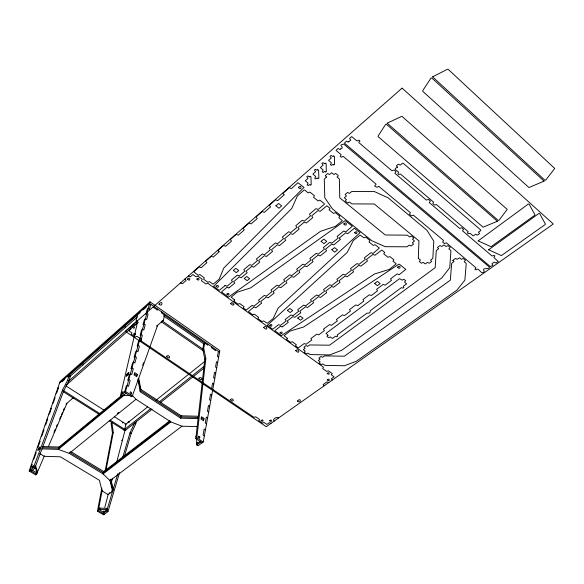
<?xml version="1.0" encoding="UTF-8"?>
<svg xmlns="http://www.w3.org/2000/svg" width="584" height="584" viewBox="0 0 584 584"><rect width="100%" height="100%" fill="white"/><g stroke="black" fill="none" stroke-linecap="round" stroke-linejoin="round"><path stroke-width="0.88" d="M309.929 176.521L309.264 176.959L307.885 175.908L306.804 176.667L307.943 178.39L305.286 180.763L308.133 183.12L307.133 184.829L308.213 185.573L309.505 184.551L310.25 184.96M317.587 169.834L316.864 170.258L315.477 169.214L314.44 169.98L315.579 171.725L312.893 174.076L315.74 176.499L314.725 178.23L315.813 178.981L317.119 177.945L317.864 178.361M325.098 163.272L324.427 163.71L323.04 162.644L321.93 163.418L323.091 165.133L320.353 167.608L323.207 170.01L322.178 171.754L323.266 172.514L324.587 171.47L325.332 171.886M333.362 156.052L332.624 156.49L331.238 155.424L330.172 156.205L330.099 156.753L331.325 157.943L328.558 160.396L331.42 162.87L330.369 164.644L331.457 165.403L332.792 164.345L333.544 164.768M195.801 438.613L196.844 437.839L205.823 358.503L203.714 348.247L204.743 343.071L203.787 343.845L202.75 349.028L204.853 359.277L195.801 438.613L202.195 442.76M44.428 455.827L36.566 474.179L35.712 474.872L29.2 471.04L60.101 381.476L150 301.84L219.847 350.582L203.232 442L198.042 445.789L196.772 444.964L197.137 442.285M211.583 388.623L212.591 383.126L213.781 383.936M218.394 351.415L217.452 356.547L218.613 357.357M215.7 349.531L215.511 350.568L211.642 347.874L211.839 346.845M119.567 472.565L107.967 511.584L103.558 514.803L97.426 511.19L98.302 510.547L102.215 490.115M105.952 470.565L113.274 432.364L111.894 422.429L111.07 423.093L112.442 433.021L105.105 471.222M97.426 511.19L101.864 488.1M207.962 344.144L207.765 345.173L161.527 312.966L161.79 311.951M181.157 415.801L198.538 416.246L198.078 418.626L180.66 418.173L181.157 415.801L140.883 389.404L138.722 378.235M125.896 393.229L121.873 396.543L120.508 395.66L136.882 324.959L136.16 319.871L137.605 314.776M271.049 423.305L269.341 422.655L266.851 424.378L264.063 422.517L262.457 423.079L258.77 420.56L259.566 419.443L255.697 416.815L253.938 417.304L139.62 339.881L138.656 340.713L137.16 346.173L138.131 345.334L139.43 346.21L137.926 351.736L136.627 350.86L135.649 351.692L134.116 357.291L135.101 356.452L136.415 357.335L134.875 362.993L133.553 362.116L132.568 362.949L130.998 368.679L131.991 367.847L133.32 368.73L131.75 374.534L130.407 373.651L129.414 374.49L127.808 380.366L128.808 379.527L130.152 380.41L128.538 386.367L127.181 385.476L126.18 386.316L124.531 392.339L131.349 396.77L132.364 395.937L157.643 325.273L156.687 326.091L163.381 320.266L164.666 315.156L163.724 315.966M124.458 456.089L131.159 433.547L135.736 423.75L136.393 421.159M180.66 418.173L140.277 391.762L140.883 389.404L140.021 390.908M107.12 509.591L107.434 508.372L98.871 508.051L98.543 509.27L103.536 512.219L107.12 509.591L98.543 509.27M39.712 453.615L44.216 456.316L60.422 456.812L99.397 480.304L102.054 490.94L108.164 494.597L112.573 491.305L113.187 488.947L110.858 479.187M109.493 493.604L109.799 492.421M128.086 422.48L128.356 421.451L129.465 422.159M157.731 309.126L157.461 310.133L153.38 307.293L153.65 306.279M103.857 511L103.215 513.438L106.741 510.861L117.866 473.58M104.799 507.408L108.347 493.889M111.172 483.143L112.457 478.252M116.851 461.506L125.232 429.59M131.371 393.864L131.699 392.638L130.341 391.754L130.013 392.974L131.371 393.864L130.363 394.689M120.508 395.66L125.538 391.506L150 301.84M140.912 340.749L142.372 335.355L141.094 334.486L140.131 335.318L141.591 329.989L142.547 329.157L143.817 330.026L145.248 324.755L143.985 323.886L143.029 324.719L144.452 319.514L145.401 318.682L146.657 319.55L148.051 314.404L146.81 313.542L145.861 314.374L147.256 309.286L148.197 308.454L149.431 309.316L150.796 304.286M146.445 306.191L146.168 307.199L143.065 309.943L143.35 308.929M140.262 311.659L139.985 312.674L67.226 377.001L67.576 375.979M125.078 327.748L125.377 326.733M122.523 457.973L130.028 432.832L134.612 423.035L135.736 423.75M59.093 447.023L58.334 449.366L42.019 448.877L42.814 446.541L59.093 447.023L121.545 395.507M82.95 364.927L83.278 363.912M31.354 471.113L34.755 468.31L63.7 390.871L68.788 381.024L70.511 375.906L69.321 375.147L67.598 380.264L62.495 390.112L33.449 467.536L29.2 471.04M31.77 469.901L37.062 473.018L37.471 471.806L35.639 465.835L34.755 466.565M64.882 378.359L64.539 379.381L61.86 381.746L62.211 380.731M35.639 465.835L35.23 467.047L37.062 473.018M142.649 365.263L143.562 362.708M48.355 446.651L66.941 403.267L66.131 403.96L73.095 397.901L72.285 398.595M35.712 474.872L36.785 472.368M53.962 432.328L55.392 428.992M56.465 426.488L57.181 424.816M59.685 418.976L60.758 416.48M61.473 414.808L62.554 412.304M63.269 410.64L64.342 408.136M102.923 472.996L103.748 471.58L169.929 420.662M137.174 321.003L138.262 322.485L134.97 325.361L133.042 324.638M324.113 385.827L323.149 384.557L326.894 381.885L328.814 382.513M274.312 420.991C271.436 420.057 276.699 415.954 278.641 417.94M129.962 327.347L131.13 328.69L128.816 330.763L131.94 332.909L131.174 334.114L135.422 337.012L136.992 336.326L141.372 339.275L140.824 340.684M184.982 278.977L186.062 280.568L182.449 283.707L180.5 282.926M59.546 383.082L149.562 303.432L219.547 352.218M69.489 376.804L137.262 317.002M57.801 388.141L58.604 387.433L56.845 392.543L56.042 393.251M68.299 381.454L137.269 320.82M66.072 385.214L137.138 322.864M54.261 398.419L55.064 397.711L53.268 402.931L52.458 403.639M50.633 408.917L51.443 408.216L49.611 413.552L48.793 414.253M46.932 419.648L47.749 418.947L45.873 424.4L45.048 425.108M162.432 321.076L163.381 320.266M43.143 430.627L43.968 429.919L42.048 435.503L41.223 436.204M39.274 441.847L40.106 441.146L38.135 446.848L37.303 447.556M38.164 449.432L39.843 448.023M126.494 375.3L128.473 373.636M35.31 453.323L36.15 452.622L34.142 458.462L33.295 459.163M31.259 465.068L32.105 464.368L30.047 470.339L36.566 474.179M123.326 394.945L58.714 448.191L42.413 447.709M124.407 394.966L58.334 449.366L69.248 453.403L103.105 473.938L110.018 480.661L112.573 491.305M333.471 155.957L334.391 156.278L334.552 164.6L333.654 164.863M325.208 163.177L326.12 163.491L326.332 171.689L325.441 171.973M317.689 169.74L318.601 170.053L318.857 178.164L318.024 178.492M310.031 176.434L310.936 176.74L311.236 184.77L310.381 185.07M117.333 413.487L118.734 412.341M69.248 453.403L135.977 399.281L170.849 421.925L181.967 426.203L197.443 426.619M202.75 349.028L203.714 348.247M122.406 423.013L123.231 422.356M112.442 433.021L113.274 432.364M204.853 359.277L205.823 358.503M188.34 276.028L190.289 276.809L192.924 274.546L196.173 276.86L197.918 276.115L202.181 279.225L201.436 280.714L205.926 283.948L207.714 283.218L323.47 367.205L322.697 368.577L326.653 371.431L328.376 370.774L332.157 373.504L331.274 374.753L334.07 376.811L331.376 378.753L332.325 380.031M125.195 424.787L147.621 406.924M156.118 400.157L205.524 360.817M123.83 429.97L150.935 408.486M159.49 401.704L204.429 366.08M152.066 409.223L124.947 430.678L109.179 420.714M160.629 402.449L204.159 368.008M121.669 440.657L122.501 440.007M170.389 421.29L103.426 472.763L69.613 452.228M170.849 421.925L103.105 473.938L103.748 471.58L70.752 451.527M181.967 426.203L110.018 480.661L110.332 479.479L112.88 490.129L111.544 491.129M106.522 509.036L107.434 508.372M200.443 441.205L196.932 443.774L196.188 436.073L196.428 437.693M196.772 444.964L200.918 441.927M123.012 395.397L130.013 395.565M198.312 417.436L180.909 416.983L140.576 390.579L138.247 378.549M33.449 467.536L34.755 468.31M106.741 510.861L107.967 511.584M36.128 471.018L37.471 471.806M98.871 508.051L100.141 508.803M98.302 510.547L104.441 514.161M106.208 510.263L107.427 510.985M62.919 391.477L99.156 414.377M63.7 390.754L100.273 413.888M110.179 420.159L124.655 429.313L126.02 424.13L114.427 416.764M62.495 390.112L63.7 390.871M130.028 432.832L131.159 433.547M66.102 386.06L104.434 410.413M67.598 380.264L68.788 381.024M125.538 391.506L132.364 395.937M196.844 437.839L203.232 442M204.349 435.876L203.079 435.043L204.188 428.999L205.444 429.824M134.371 373.76L137.036 375.519M201.254 417.94L203.758 419.589M206.532 423.845L205.283 423.02L206.364 417.115L207.605 417.94M208.663 412.1L207.429 411.282L208.488 405.515L209.714 406.34M210.751 400.639L209.532 399.821L210.561 394.193L211.773 395.003M214.773 378.498L213.583 377.687L214.569 372.315L215.751 373.125M216.715 367.803L215.54 367L216.503 361.744L217.671 362.547M162.126 320.864L203.181 349.327M161.177 321.682L203.714 351.13M163.892 316.083L204.714 344.487M132.298 395.383L135.977 399.281M137.933 379.731L140.277 391.762M219.139 251.784L213.313 257.07L211.247 256.303L205.714 261.157L206.838 262.734L201.195 267.698L199.137 266.939L193.706 271.801L198.151 275.232L199.823 274.56L204.291 277.794L203.612 279.174L207.882 282.306L209.532 281.649L213.014 284.204L219.204 279.159L223.767 268.056L304.03 187.376L297.935 182.748L291.445 188.566L289.35 187.676L283.079 193.173C282.386 194.041 285.35 194.494 283.766 195.122L277.721 200.604L275.575 199.772L269.406 205.232L270.553 206.897L264.282 212.379L262.15 211.561L256.157 216.839L257.267 218.54L251.127 223.913L249.01 223.11L243.141 228.278L244.258 229.95L238.236 235.206L236.14 234.418L230.352 239.549L231.512 241.119L225.614 246.273L223.599 245.448L217.949 250.397L219.139 251.784M438.606 248.696L436.27 250.631L435.16 267.698L329.551 345.202L309.659 344.94L307.629 346.37L306.074 345.56L303.943 347.195L305.089 348.232L303.366 349.626L305.213 351.086L304.235 352.24L306.418 353.824L308.023 353.108L310.082 354.576L329.653 354.933L341.633 350.334L441.825 277.867L449.753 267.706L450.943 250.682L448.855 248.864L450.133 247.499L447.972 245.645L445.957 246.477L444.022 244.893L441.789 246.455L439.913 245.572L437.467 247.463L438.606 248.696M497.4 221.263L483.077 227.191L378.162 136.663L378.074 136.101L385.644 124.355L386.477 124.304L497.4 221.292M295.657 350.641C300.789 355.568 298.694 347.224 295.657 350.641M452.863 260.413L454.002 261.574L451.68 263.318L450.33 280.189L344.421 356.189L324.66 355.897L322.602 357.306L321.105 356.488L318.937 358.072L320.054 359.131L318.324 360.503L320.142 361.941L319.156 363.073L321.309 364.635L322.908 363.927L324.938 365.38L344.399 365.752L356.371 361.255L456.863 290.16L464.864 280.189L466.244 263.435L464.2 261.727L465.477 260.347L463.105 258.413L461.477 259.354L459.44 257.778L457.199 259.303L455.527 258.369L452.863 260.413M224.833 285.773L219.234 290.409L213.613 286.342L291.774 208.481L297.387 195.91L304.074 190.092L304.804 190.092L308.148 192.91L309.951 192.078L314.418 195.713L313.55 197.304L318.105 200.962L319.908 200.137L324.368 203.707L324.324 204.254L318.134 209.473L316.002 208.649L309.483 214.145L310.535 215.868L304.3 221.139L302.191 220.321L295.803 225.709L296.862 227.395L290.752 232.556L288.657 231.753L282.401 237.031L283.466 238.688L277.488 243.74L275.407 242.951L269.282 248.12L270.348 249.748L264.486 254.697L262.428 253.923L256.42 258.982L257.493 260.581L251.748 265.435L249.791 264.632L243.82 269.633L244.9 271.202L239.265 275.962L237.235 275.203L231.41 280.13L232.549 281.612L227.03 286.277L225.366 285.481L224.833 285.773M267.355 325.295L272.699 329.23L278.583 324.653L280.524 325.361L286.138 320.988L285.145 319.528L291.014 314.966L292.971 315.688L298.694 311.228L297.701 309.746L303.687 305.096L305.658 305.826L311.491 301.278L310.505 299.767L316.608 295.022L318.594 295.767L324.551 291.131L323.565 289.591L329.792 284.751L331.792 285.51L337.866 280.773L336.895 279.21L343.239 274.276L345.253 275.042L351.458 270.217L350.488 268.618L356.963 263.581L358.999 264.362L365.321 259.435L364.358 257.814L370.971 252.675L373.015 253.463L379.359 248.069L375.14 244.696L373.337 245.455L369.022 241.995L369.942 240.506L365.788 237.111L363.92 237.841L360.116 235.118L353.262 240.601L347.239 252.405L267.355 325.295M298.417 187.471C301.731 191.618 302.074 183.529 298.431 187.384M297.417 401.055C301.256 404.34 301.344 396.689 297.424 401.026M158.936 304.111C162.761 308.023 163.155 299.008 158.936 304.111M229.198 287.649L228.672 288.014L227.066 287.175L221.482 291.964L228.483 297.132L320.572 231.279L335.515 226.3L342.326 220.679L338.822 217.62L339.844 216.211L335.398 212.627L333.5 213.386L329.033 209.766L330.04 208.335L326.909 205.809L320.061 211.415L318.097 210.503L311.725 215.876L312.776 217.591L306.315 223.008L304.213 222.197L298.037 227.402L299.096 229.089L292.767 234.396L290.679 233.593L284.627 238.695L285.693 240.352L279.495 245.55L277.422 244.762L271.494 249.762L272.56 251.383L266.486 256.471L264.435 255.697L258.632 260.595L259.697 262.194L253.748 267.18L251.704 266.413L246.017 271.217L247.149 272.721L241.258 277.677L239.236 276.918L233.622 281.692L234.79 283.109L229.198 287.649M387.185 123.202L498.159 220.365L498.984 220.299L507.24 209.415L401.887 116.282L387.192 123.166M233.344 270.399L236.264 272.633L238.761 270.589L235.841 268.341L233.359 270.326M418.312 258.223L420.407 260.004L419.29 261.501L421.458 263.253L423.269 262.369L425.291 263.924L427.459 262.406L429.298 263.245L431.62 261.508L430.561 260.077L432.824 258.398L433.788 241.119L426.919 230.264L388.061 197.779L374.446 191.588L351.685 191.552L349.458 193.413L347.568 192.435L345.202 194.406L346.363 195.998L344.377 197.837L346.429 199.611L345.202 200.911L347.728 203.035L349.393 202.035L351.831 203.889L374.308 203.998L418.954 240.915L418.312 258.223M234.637 300.001L233.819 301.132L238.06 304.198L239.739 303.563L244.024 306.695L243.199 307.892L246.178 310.06L252.025 305.41L253.938 306.177L259.566 301.621L258.529 300.125L264.348 295.416L266.341 296.154L272.02 291.547L270.991 290.022L276.925 285.218L278.933 285.97L284.722 281.269L283.693 279.714L289.744 274.816L291.766 275.575L297.679 270.786L296.657 269.202L302.833 264.209L304.87 264.975L310.9 260.092L309.878 258.478L316.185 253.376L318.236 254.164L324.397 249.171L323.383 247.528L329.814 242.323L331.887 243.119L338.165 238.024L337.158 236.359L343.728 231.045L345.743 231.899L352.276 226.249L345.589 220.818L344.888 220.796L250.645 287.897L237.002 292.27L231.154 297.168L234.637 300.001M478.15 240.871L491.049 246.718L534.783 215.219L534.944 214.715L529.089 204.13L528.272 204.072L478.15 240.871M166.513 356.386C171.557 361.262 169.564 353.137 166.513 356.386M244.236 278.466L247.127 280.678L249.638 278.656L246.74 276.436L244.236 278.466M488.618 249.799L501.415 255.588L545.201 224.533L545.376 224.059L539.631 213.598L538.828 213.503L488.618 249.799M326.507 177.018L324.281 179.084L324.799 197.75L332.449 208.919L371.906 240.805L385.221 246.682L406.982 246.806L409.274 245.09L411.07 246.003L413.509 244.148L412.406 242.725L414.472 241.009L412.53 239.279L413.793 238.009L411.413 236.009L409.72 236.958L407.369 235.169L385.272 234.994L339.771 197.867L339.37 179.054L337.048 177.032L338.238 175.952L338.143 175.426L335.742 173.47L333.917 174.485L331.624 172.747L329.522 174.492L327.536 173.565L325.222 175.631L326.507 177.018M253.624 314.404L252.66 314.805L248.47 311.476L253.989 306.994L255.901 307.761L261.668 303.118L260.632 301.621L266.26 297.066L268.246 297.796L274.13 293.066L273.1 291.54L278.838 286.897L280.838 287.642L286.839 282.817L285.81 281.262L291.664 276.524L293.686 277.283L299.804 272.356L298.782 270.779L304.753 265.939L306.79 266.713L313.031 261.683L312.017 260.077L318.112 255.142L320.163 255.923L326.536 250.799L325.522 249.156L331.741 244.119L333.814 244.915L339.954 239.798C341.531 239.25 338.669 238.761 339.37 237.958L345.735 232.826L347.743 233.68L354.335 228.242L360.116 232.622L278.101 308.155L273.151 318.608L267.268 323.251L263.552 320.915L261.902 321.529L257.851 318.55L258.639 317.316L254.325 314.177L253.624 314.404M327.179 373.453C330.121 376.344 329.683 370.636 327.179 373.453M327.266 379.892C330.033 382.761 329.975 377.147 327.266 379.892M187.449 279.108C191.063 282.766 190.056 275.655 187.449 279.108M544.047 181.142L528.921 187.537L422.765 91.308L422.692 90.71L430.977 78.088L431.846 78.022L544.047 181.142M196.874 279.108C199.801 282.495 199.67 276.035 196.874 279.108M343.801 223.971C347.1 227.972 347.217 220.132 343.801 223.971M432.62 76.84L544.865 180.186L545.726 180.113L554.727 168.455L448.184 69.343L447.497 69.27L432.627 76.803M275.94 205.787L278.962 208.254L281.7 205.875L278.663 203.48L275.94 205.787M198.845 378.315C203.539 383.031 202.217 375.264 198.852 378.286M354.619 232.68C357.393 236.323 358.101 229.198 354.619 232.68M282.598 326.668L282.065 327.011L280.524 326.215L274.838 330.705L281.393 335.61L374.526 273.984L389.287 269.421L396.259 263.815L392.952 261.223L393.959 259.844L389.944 256.602L387.995 257.267L383.746 253.857L384.688 252.383L381.761 250.061L374.921 255.259L372.95 254.427L366.482 259.449L367.445 261.07L360.897 266.129L358.868 265.355L352.605 270.231L353.576 271.823L347.151 276.779L345.137 276.02L339.005 280.794L340.041 282.298L333.69 287.219L331.69 286.467L325.675 291.146L326.712 292.62L320.485 297.446L318.499 296.708L312.608 301.3L313.652 302.746L307.542 307.483L305.571 306.753L299.789 311.25L300.782 312.732L294.847 317.316L292.898 316.594L287.226 321.01L288.277 322.412L282.598 326.668M216.058 286.269C219.526 289.876 218.766 282.919 216.065 286.233M287.394 310.418L290.168 312.542L292.708 310.557L289.927 308.491L287.394 310.418M287.408 338.348L286.554 339.413L290.591 342.333L292.263 341.742L296.336 344.713L295.475 345.845L298.307 347.903L304.242 343.545L306.089 344.275L311.805 340.005L310.849 338.581L316.762 334.165L318.682 334.873L324.448 330.551L323.499 329.106L329.522 324.602L331.457 325.317L337.333 320.915L336.391 319.448L342.531 314.856L344.48 315.579L350.473 311.089L349.531 309.593L355.795 304.914L357.758 305.651L363.876 301.074L362.941 299.548L369.329 294.774L371.307 295.526L377.541 290.854L376.614 289.299L383.126 284.43L385.126 285.189L391.484 280.422L390.565 278.845L397.215 273.881L399.157 274.692L405.778 269.414L399.441 264.26L398.762 264.238L303.629 327.003L290.109 331.033L284.087 335.727L287.408 338.348M226.877 294.132C230.038 297.358 229.432 291.066 226.884 294.102M297.738 318.076L300.483 320.178L303.03 318.214L300.278 316.17L297.738 318.076M230.527 303.468L232.775 305.235L234.111 304.352L231.87 302.548L230.527 303.468M230.235 399.602C234.848 404.157 233.593 396.689 230.249 399.544M321.091 241.316L323.981 243.674L326.748 241.418L323.85 239.126L321.091 241.316M397.565 267.224C400.602 271.034 401.23 263.61 397.565 267.224M340.421 149.022L339.676 149.46L338.129 148.424L336.055 150.38L341.144 154.65L340.246 156.424L341.392 157.198L343.158 156.329L375.651 183.741C377.724 184.661 371.614 185.916 376.899 187.092C377.797 187.763 378.52 185.296 379.184 186.705L410.384 212.664L409.494 214.357L411.421 215.876L413.289 215.094L443.563 240.462L442.643 242.097L444.504 243.557L446.366 242.813L475.602 267.487C477.062 268.092 472.989 269.363 476.135 269.844C478.96 266.479 481.245 276.254 484.275 271.377C480.902 266.713 489.392 270.195 489.494 267.165L343.75 144.117C336.632 145.314 345.976 147.285 340.421 149.022M331.851 249.784L334.712 252.12L337.494 249.894L334.617 247.631L331.88 249.711M327.982 335.289L326.901 336.318L328.595 337.654L330.303 336.953L332.354 338.457L335.508 336.245L336.939 336.771L337.786 336.012L337.107 335.026L367 313.141C369.124 313.389 370.592 312.703 370.241 310.746L401.434 287.598L402.814 288.146L403.88 287.511L403.303 286.226L406.581 283.875L404.537 282.057L405.683 280.7L403.887 279.291L402.164 280.159L399.624 278.612L326.069 333.384L327.982 335.289M348.816 141.686L348.064 142.131L346.502 141.087L344.421 143.16L490.341 266.567L492.947 265.231L491.954 263.807L494.174 262.15L496.006 262.997L498.232 261.471L493.852 257.486L494.94 256.018L493.918 255.325L492.129 256.069L462.47 230.811L463.55 229.359L461.805 227.767L459.659 228.417L429.298 202.568L430.357 201.049L428.546 199.399L426.386 200.086L394.937 173.309L395.974 171.725L394.098 170.017L391.922 170.74L358.934 142.657L358.861 142.058L359.956 141.094L359.021 140.109L356.926 140.927L351.699 136.598L349.524 138.437L350.801 140.029L348.816 141.686M263.603 327.405C268.37 332.588 267.348 323.996 263.61 327.376M269.757 325.303C272.458 328.493 272.779 322.39 269.764 325.266M261.143 420.568C263.983 423.239 263.479 418.064 261.15 420.538M269.647 420.721C272.451 423.385 272.071 418.202 269.647 420.721M280.043 332.778C282.941 335.88 282.766 329.851 280.05 332.749M132.48 327.288C135.466 330.471 134.853 324.492 132.48 327.288M133.67 334.084C136.495 337.209 136.298 331.369 133.678 334.048M374.621 283.437L377.359 285.671L380.162 283.561L377.41 281.393L374.621 283.437M397.616 167.265C390.586 169.615 401.274 171.506 397.967 173.214C397.689 175.872 400.186 173.28 400.763 174.295L433.569 202.115L432.795 203.509L434.562 205.064L436.467 204.582L468.237 231.702L467.404 232.877L468.222 233.761L470.032 233.25L473.201 235.943L475.61 234.206L477.303 235.177L479.544 233.578L478.464 232.162L480.763 230.527L480.749 229.994L403.201 163.279L402.515 163.235L400.317 165.111L398.339 164.162L396.361 165.892L397.616 167.265M199.823 437L199.589 438.241L198.312 437.409L198.545 436.168L199.823 437M203.984 418.399L203.539 420.787L201.035 419.129L201.48 416.742L203.984 418.399M137.35 374.344L136.722 376.695L134.057 374.935L134.685 372.585L137.35 374.344M122.151 392.419L121.815 393.638L122.815 392.806L123.151 391.587L122.151 392.419M128.794 372.468L128.151 374.811L126.173 376.476L126.823 374.125L128.794 372.468M38.566 448.264L37.763 450.6L39.442 449.191L40.245 446.855L38.566 448.264M32.602 466.492L32.186 467.704L33.456 465.791L32.602 466.492M402.084 88.133L125.392 331.362L266.238 426.7L553.289 223.986L402.084 88.133"/></g></svg>
